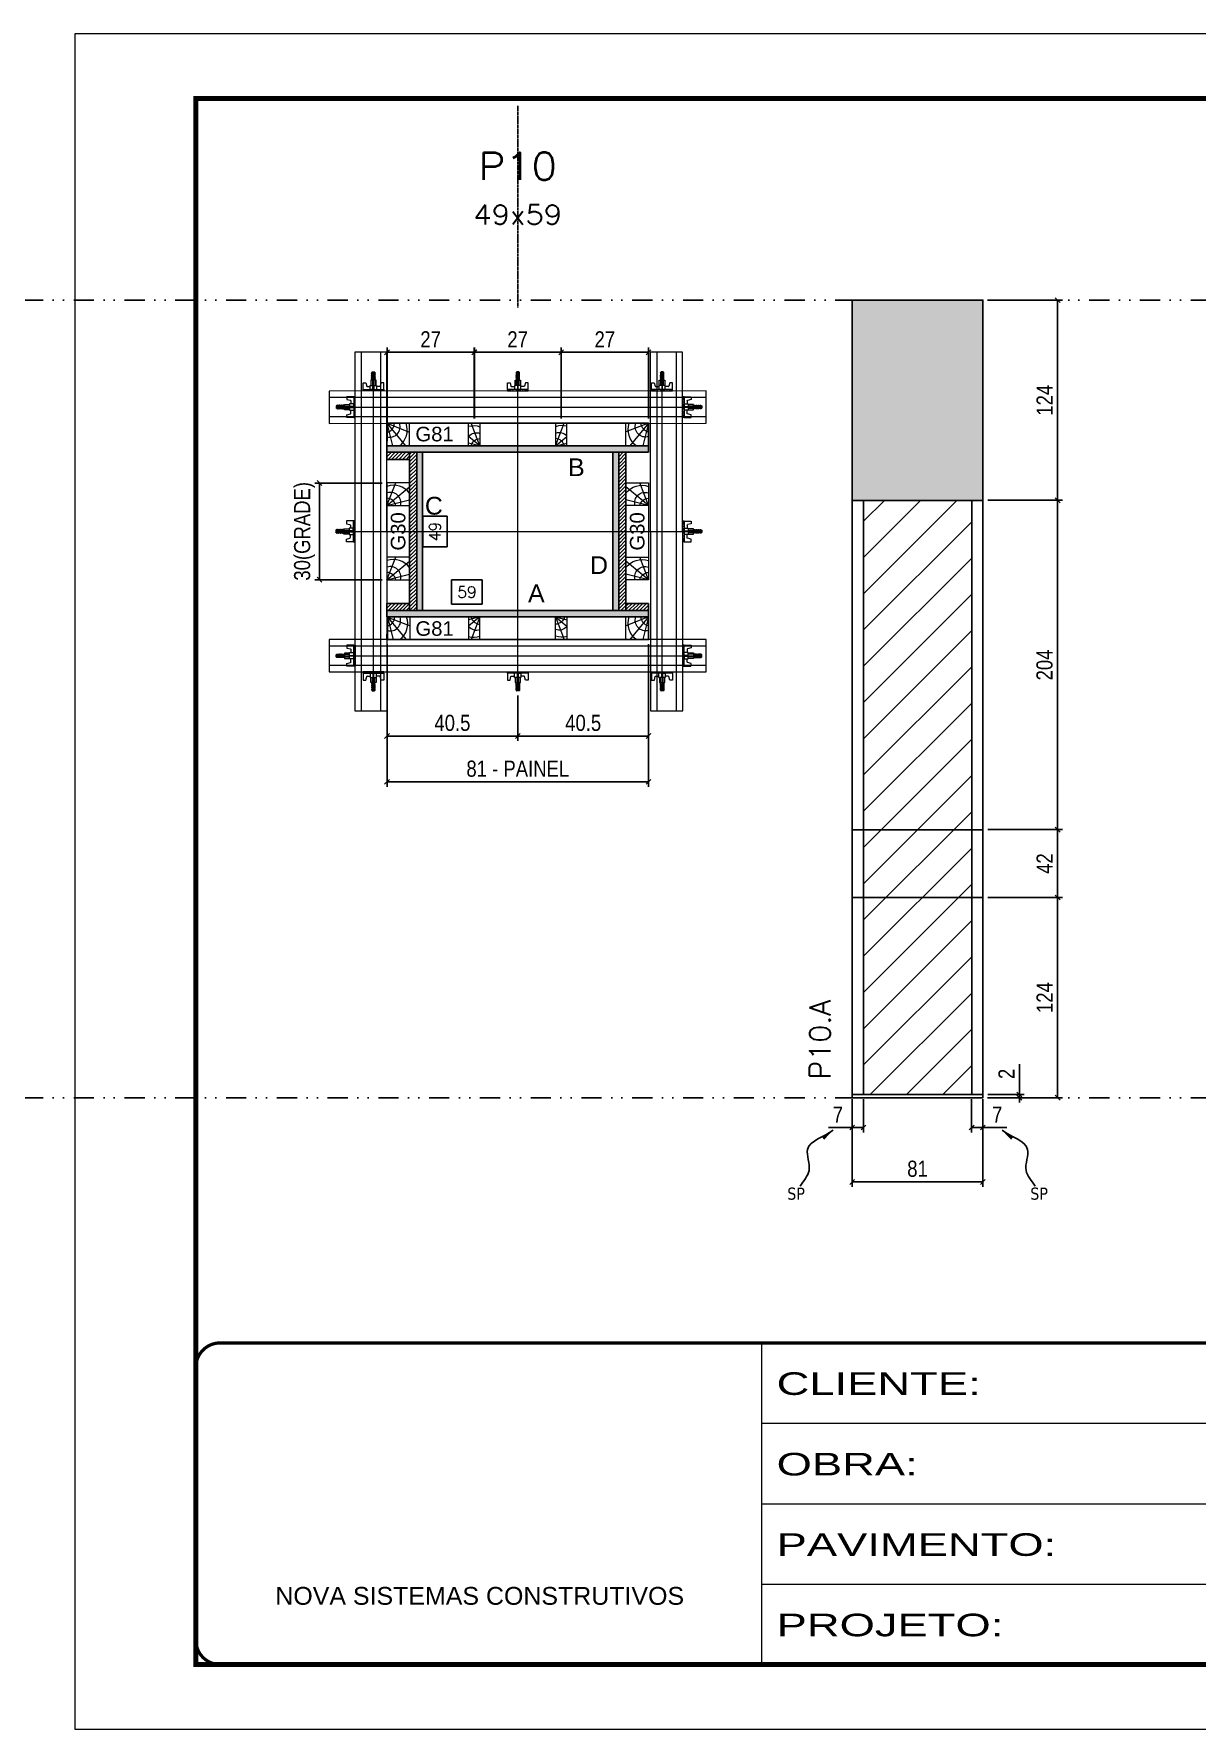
# Model space of a CAD drawing. Extents: x 13379 to 23315, y 867 to 16997.
# Drawn here: x 14361 to 15081, y 12353 to 13403 of the extents above; entities that cross this region are included whole.
import ezdxf
from ezdxf.enums import TextEntityAlignment as Align

# ---------------------------------------------------------------- set-up
doc = ezdxf.new("R2010")
doc.units = 0
for name, pattern in [('CONTINUO', [0]), ('DASHED', [0.75, 0.5, -0.25]), ('DIVIDE2', [0.625, 0.25, -0.125, 0, -0.125, 0, -0.125]), ('HIDDEN', [0.375, 0.25, -0.125])]:
    doc.linetypes.add(name, pattern=pattern)
for name, color, linetype in [('CHAPA', 1, 'Continuous'), ('COTA', 241, 'Continuous'), ('MEIO_PONT', 93, 'Continuous'), ('Nível', 160, 'Continuous'), ('Painéis', 200, 'Continuous'), ('SARRAFO', 251, 'Continuous'), ('Sarrafo de Pressão', 42, 'HIDDEN'), ('texto', 7, 'Continuous'), ('Texto de Titulo', 7, 'Continuous'), ('Texto Qtd Sarr', 242, 'Continuous'), ('TEXTO_GERAL', 7, 'Continuous')]:
    doc.layers.add(name, color=color, linetype=linetype)
for name, color, linetype, lineweight in [('Folhas', 255, 'Continuous', 9), ('Hachura', 251, 'Continuous', 9), ('Madeira', 126, 'Continuous', 18), ('Perfil Metálico', 224, 'Continuous', 18), ('SARRAFO DE PRESSAO', 251, 'DASHED', 9), ('Texto Seção', 7, 'Continuous', 15)]:
    doc.layers.add(name, color=color, linetype=linetype, lineweight=lineweight)
doc.styles.add('ARIAL', font='arial.ttf')
doc.styles.add('COTA TECNICA', font='techl___.ttf', dxfattribs={"height": 10})
doc.styles.add('COTA TECNICA 2X', font='techl___.ttf', dxfattribs={"height": 10})
doc.styles.add('COTA TECNICA-50', font='techl___.ttf', dxfattribs={"height": 10})
doc.styles.add('REGUA-120', font='ROMANS.shx', dxfattribs={"height": 15})
doc.styles.add('ROMANS', font='romans.shx')
doc.styles.add('SANSSERIF', font='sas_____.pfb')
doc.styles.get("Standard").update_dxf_attribs({"font": 'arial.ttf'})
doc.styles.add('Tecnologia', font='')
doc.styles.get('Tecnologia').set_extended_font_data('Forgotten Futurist')
doc.dimstyles.new('COTA PAINEL-50', dxfattribs={"dimtxt": 10, "dimasz": 3, "dimexe": 3, "dimexo": 3, "dimgap": 3, "dimtad": 1, "dimdec": 1, "dimzin": 12, "dimdsep": 46, "dimtxsty": 'COTA TECNICA-50', "dimblk1": 'OBLIQUE', "dimblk2": 'OBLIQUE', "dimsah": 1, "dimcen": 0.9, "dimclrd": 4, "dimclre": 4, "dimclrt": 240, "dimadec": 1, "dimazin": 3, "dimtfac": 1, "dimtdec": 1, "dimtmove": 0, "dimatfit": 3, "dimfxl": 1, "dimtolj": 1, "dimtzin": 12, "dimarcsym": 0})
doc.dimstyles.new('PAINEL', dxfattribs={"dimtxt": 10, "dimasz": 3, "dimexe": 3, "dimexo": 3, "dimgap": 3, "dimtad": 1, "dimdec": 1, "dimzin": 12, "dimdsep": 46, "dimtxsty": 'COTA TECNICA', "dimblk1": 'OBLIQUE', "dimblk2": 'OBLIQUE', "dimsah": 1, "dimcen": 0.9, "dimclrd": 4, "dimclre": 4, "dimclrt": 240, "dimadec": 1, "dimazin": 3, "dimtfac": 1, "dimtdec": 1, "dimtmove": 0, "dimatfit": 3, "dimfxl": 1, "dimtolj": 1, "dimtzin": 12, "dimarcsym": 0})
doc.dimstyles.new('SECAO PILAR', dxfattribs={"dimtxt": 10, "dimasz": 3, "dimexe": 3, "dimexo": 3, "dimgap": 3, "dimtad": 1, "dimdec": 1, "dimlfac": 0.5, "dimzin": 12, "dimdsep": 46, "dimtxsty": 'COTA TECNICA 2X', "dimblk1": 'OBLIQUE', "dimblk2": 'OBLIQUE', "dimsah": 1, "dimcen": 0.9, "dimclrd": 256, "dimclre": 256, "dimclrt": 256, "dimadec": 1, "dimazin": 3, "dimtfac": 1, "dimtdec": 1, "dimtmove": 0, "dimatfit": 3, "dimfxl": 1, "dimtolj": 1, "dimtzin": 12, "dimarcsym": 0})
doc.dimstyles.new('SECÇÃO 2', dxfattribs={"dimtxt": 7, "dimasz": 6, "dimexe": 0.18, "dimexo": 2, "dimgap": -4, "dimtad": 3, "dimdec": 1, "dimlfac": 0.5, "dimzin": 12, "dimdsep": 46, "dimtxsty": 'ROMANS', "dimblk": 'ARCHTICK', "dimcen": 0.09, "dimse1": 1, "dimse2": 1, "dimsd1": 1, "dimsd2": 1, "dimclrd": 180, "dimclre": 5, "dimclrt": 1, "dimadec": 0, "dimazin": 3, "dimtfac": 1, "dimtdec": 1, "dimtofl": 0, "dimtmove": 0, "dimatfit": 3, "dimldrblk": 'ARCHTICK', "dimfxl": 1, "dimtolj": 1, "dimtzin": 0, "dimarcsym": 0})
doc.dimstyles.get("Standard").update_dxf_attribs({"dimtxt": 0.18, "dimasz": 0.18, "dimexe": 0.18, "dimexo": 0.0625, "dimgap": 0.09, "dimtad": 0, "dimtih": 1, "dimtoh": 1, "dimdec": 4, "dimzin": 0, "dimdsep": 46, "dimtxsty": 'Standard', "dimcen": 0.09, "dimadec": 0, "dimazin": 0, "dimtfac": 1, "dimtdec": 4, "dimtofl": 0, "dimtmove": 0, "dimatfit": 3, "dimfxl": 1, "dimtolj": 1, "dimtzin": 0, "dimarcsym": 0})

# ---------------------------------------------------------------- blocks, each defined once
blk = doc.blocks.new('9999999999')
at = {"color": 30, "linetype": 'CONTINUO'}
for p, q in [((98564.6, 34230.2), (98564.6, 34429.4)), ((98564.6, 34379.6), (99584, 34379.6)), ((98564.6, 34329.8), (99488, 34329.8)), ((98564.6, 34280), (99488, 34280))]:
    blk.add_line(p, q, dxfattribs=at)
at = {"color": 30, "linetype": 'CONTINUO', "const_width": 2}
blk.add_lwpolyline([(99584, 34230.2), (99584, 34414.4, 0.414214), (99569, 34429.4), (98229, 34429.4, 0.414214), (98214, 34414.4), (98214, 34245.2, 0.414214), (98229, 34230.2), (99584, 34230.2)], format="xyb", dxfattribs=at)
at = {"layer": 'Folhas'}
blk.add_lwpolyline([(98139, 34190.2), (99624, 34190.2), (99624, 35240.2), (98139, 35240.2)], close=True, dxfattribs=at)
at = {"layer": 'Folhas', "color": 30, "const_width": 3}
blk.add_lwpolyline([(98214, 34230.2), (99584, 34230.2), (99584, 35200.2), (98214, 35200.2)], close=True, dxfattribs=at)
at = {"color": 7, "linetype": 'Continuous', "ltscale": 5, "style": 'ARIAL'}
blk.add_text('NOVA SISTEMAS CONSTRUTIVOS', height=11.059, dxfattribs=at).set_placement((98263.2, 34267.2))
at = {"layer": 'Folhas', "color": 7, "style": 'Tecnologia', "width": 1.5}
for s, p in [('CLIENTE:', (98573.7, 34397.2)), ('OBRA:', (98573.7, 34347.3)), ('PAVIMENTO:', (98573.7, 34297.5)), ('PROJETO:', (98573.7, 34247.7))]:
    blk.add_text(s, height=14, dxfattribs=at).set_placement(p)
blk = doc.blocks.new('*D324')
at = {"layer": 'COTA', "color": 180, "lineweight": -2, "transparency": 16777216}
for p, q in [((14616.6, 13104.1), (14601.6, 13104.1)), ((14601.6, 13104.1), (14601.6, 13085.1)), ((14616.6, 13085.1), (14616.6, 13104.1)), ((14601.6, 13085.1), (14616.6, 13085.1))]:
    blk.add_line(p, q, dxfattribs=at)
at = {"layer": 'Defpoints', "color": 0, "transparency": 16777216}
for p in [(14618.7, 13143.6), (14618.7, 13045.6), (14620.6, 13045.6)]:
    blk.add_point(p, dxfattribs=at)
at = {"layer": 'COTA', "color": 1, "transparency": 16777216, "insert": (14609.1, 13094.6), "char_height": 7, "attachment_point": 5, "rotation": 90, "style": 'ROMANS'}
blk.add_mtext('\\A1;49', dxfattribs=at)
blk = doc.blocks.new('_ArchTick')
at = {"color": 0, "linetype": 'ByBlock', "const_width": 0.15}
blk.add_lwpolyline([(-0.5, -0.5), (0.5, 0.5)], dxfattribs=at)
blk = doc.blocks.new('*D325')
at = {"layer": 'COTA', "color": 180, "lineweight": -2, "transparency": 16777216}
for p, q in [((14638.4, 13064.6), (14619.4, 13064.6)), ((14619.4, 13064.6), (14619.4, 13049.6)), ((14638.4, 13049.6), (14638.4, 13064.6)), ((14619.4, 13049.6), (14638.4, 13049.6))]:
    blk.add_line(p, q, dxfattribs=at)
at = {"layer": 'Defpoints', "color": 0, "transparency": 16777216}
for p in [(14601.4, 13045.6), (14719.4, 13045.6), (14719.4, 13045.6)]:
    blk.add_point(p, dxfattribs=at)
at = {"layer": 'COTA', "color": 1, "transparency": 16777216, "insert": (14628.9, 13057.1), "char_height": 7, "attachment_point": 5, "style": 'ROMANS'}
blk.add_mtext('\\A1;59', dxfattribs=at)
blk = doc.blocks.new('_Oblique')
at = {"color": 0, "linetype": 'ByBlock', "lineweight": -2}
blk.add_line((-0.5, -0.5), (0.5, 0.5), dxfattribs=at)
blk = doc.blocks.new('*D326')
at = {"layer": 'COTA', "lineweight": -2, "transparency": 16777216}
for p, q in [((14579.4, 13024.7), (14579.4, 12936.5)), ((14741.4, 13024.7), (14741.4, 12936.5)), ((14579.4, 12939.5), (14741.4, 12939.5))]:
    blk.add_line(p, q, dxfattribs=at)
at = {"layer": 'Defpoints', "color": 0, "transparency": 16777216}
for p in [(14579.4, 13027.7), (14741.4, 13027.7), (14741.4, 12939.5)]:
    blk.add_point(p, dxfattribs=at)
at = {"layer": 'COTA', "lineweight": -2, "transparency": 16777216, "xscale": 3, "yscale": 3, "zscale": 3, "rotation": 180}
blk.add_blockref('_Oblique', (14579.4, 12939.5), dxfattribs=at)
at = {"layer": 'COTA', "lineweight": -2, "transparency": 16777216, "xscale": 3, "yscale": 3, "zscale": 3}
blk.add_blockref('_Oblique', (14741.4, 12939.5), dxfattribs=at)
at = {"layer": 'COTA', "transparency": 16777216, "insert": (14660.4, 12947.6), "char_height": 10, "attachment_point": 5, "style": 'COTA TECNICA 2X'}
blk.add_mtext('\\A1;81 - PAINEL', dxfattribs=at)
blk = doc.blocks.new('*D327')
at = {"layer": 'COTA', "lineweight": -2, "transparency": 16777216}
for p, q in [((14576.4, 13124.6), (14534.6, 13124.6)), ((14537.6, 13064.7), (14537.6, 13124.6)), ((14576.4, 13064.7), (14534.6, 13064.7))]:
    blk.add_line(p, q, dxfattribs=at)
at = {"layer": 'Defpoints', "color": 0, "transparency": 16777216}
for p in [(14537.6, 13124.6), (14579.4, 13124.6), (14579.4, 13064.7)]:
    blk.add_point(p, dxfattribs=at)
at = {"layer": 'COTA', "lineweight": -2, "transparency": 16777216, "xscale": 3, "yscale": 3, "zscale": 3}
for p, rotation in [((14537.6, 13124.6), 90), ((14537.6, 13064.7), 270)]:
    blk.add_blockref('_Oblique', p, dxfattribs=dict(at, rotation=rotation))
at = {"layer": 'COTA', "transparency": 16777216, "insert": (14528.3, 13094.7), "char_height": 10, "attachment_point": 5, "rotation": 90, "style": 'COTA TECNICA 2X'}
blk.add_mtext('\\A1;30(GRADE)', dxfattribs=at)
blk = doc.blocks.new('*D328')
at = {"layer": 'COTA', "lineweight": -2, "transparency": 16777216}
for p, q in [((14579.4, 13024.6), (14579.4, 12964.9)), ((14660.4, 12992.9), (14660.4, 12964.9)), ((14579.4, 12967.9), (14660.4, 12967.9))]:
    blk.add_line(p, q, dxfattribs=at)
at = {"layer": 'Defpoints', "color": 0, "transparency": 16777216}
for p in [(14579.4, 13027.6), (14660.4, 12995.9), (14660.4, 12967.9)]:
    blk.add_point(p, dxfattribs=at)
at = {"layer": 'COTA', "lineweight": -2, "transparency": 16777216, "xscale": 3, "yscale": 3, "zscale": 3, "rotation": 180}
blk.add_blockref('_Oblique', (14579.4, 12967.9), dxfattribs=at)
at = {"layer": 'COTA', "lineweight": -2, "transparency": 16777216, "xscale": 3, "yscale": 3, "zscale": 3}
blk.add_blockref('_Oblique', (14660.4, 12967.9), dxfattribs=at)
at = {"layer": 'COTA', "transparency": 16777216, "insert": (14619.9, 12976), "char_height": 10, "attachment_point": 5, "style": 'COTA TECNICA 2X'}
blk.add_mtext('\\A1;40.5', dxfattribs=at)
blk = doc.blocks.new('*D329')
at = {"layer": 'COTA', "lineweight": -2, "transparency": 16777216}
for p, q in [((14741.4, 13024.6), (14741.4, 12964.9)), ((14660.4, 12992.9), (14660.4, 12964.9)), ((14660.4, 12967.9), (14741.4, 12967.9))]:
    blk.add_line(p, q, dxfattribs=at)
at = {"layer": 'Defpoints', "color": 0, "transparency": 16777216}
for p in [(14741.4, 13027.6), (14660.4, 12995.9), (14741.4, 12967.9)]:
    blk.add_point(p, dxfattribs=at)
at = {"layer": 'COTA', "lineweight": -2, "transparency": 16777216, "xscale": 3, "yscale": 3, "zscale": 3, "rotation": 180}
blk.add_blockref('_Oblique', (14660.4, 12967.9), dxfattribs=at)
at = {"layer": 'COTA', "lineweight": -2, "transparency": 16777216, "xscale": 3, "yscale": 3, "zscale": 3}
blk.add_blockref('_Oblique', (14741.4, 12967.9), dxfattribs=at)
at = {"layer": 'COTA', "transparency": 16777216, "insert": (14700.9, 12976), "char_height": 10, "attachment_point": 5, "style": 'COTA TECNICA 2X'}
blk.add_mtext('\\A1;40.5', dxfattribs=at)
blk = doc.blocks.new('titulo1')
at = {"layer": 'Defpoints', "color": 252, "linetype": 'HIDDEN', "ltscale": 2}
blk.add_line((0, 0), (0, 125), dxfattribs=at)
at = {"layer": 'Defpoints', "style": 'ROMANS', "oblique": 15}
blk.add_attdef('FOLHA', text='', height=10, dxfattribs=at).set_placement((0, 15.6), align=Align.MIDDLE_CENTER)
at = {"layer": 'Texto Qtd Sarr', "color": 3, "style": 'ROMANS', "oblique": 15}
for tag, height, p in [('TITULO', 17, (0, 71.4)), ('SEÇÃO', 12, (0, 41.5))]:
    blk.add_attdef(tag, text='', height=height, dxfattribs=at).set_placement(p, align=Align.MIDDLE_CENTER)
blk = doc.blocks.new('PONTALETE')
at = {"layer": 'Madeira'}
for q in [(2.71, 7), (7, 5.76), (7, 1.74)]:
    blk.add_line((0, 0), q, dxfattribs=at)
blk.add_lwpolyline([(0, 0), (7, 0), (7, 7), (0, 7)], close=True, dxfattribs=at)
for centre, radius, start, end in [((2.04, 0.06), 6.23, 37.2818, 109.0913), ((1.09, 0.9), 3.19, 343.603, 109.9847), ((-0.21, -0.78), 3.09, 14.6322, 86.0383)]:
    blk.add_arc(centre, radius, start, end, dxfattribs=at)
blk = doc.blocks.new('*D330')
at = {"layer": 'COTA', "lineweight": -2, "transparency": 16777216}
for p, q in [((14579.4, 13150.6), (14579.4, 13208.6)), ((14579.4, 13205.6), (14633.5, 13205.6)), ((14633.5, 13164.6), (14633.5, 13208.6))]:
    blk.add_line(p, q, dxfattribs=at)
at = {"layer": 'Defpoints', "color": 0, "transparency": 16777216}
for p in [(14633.5, 13205.6), (14633.5, 13161.6), (14579.4, 13147.6)]:
    blk.add_point(p, dxfattribs=at)
at = {"layer": 'COTA', "lineweight": -2, "transparency": 16777216, "xscale": 3, "yscale": 3, "zscale": 3, "rotation": 180}
blk.add_blockref('_Oblique', (14579.4, 13205.6), dxfattribs=at)
at = {"layer": 'COTA', "lineweight": -2, "transparency": 16777216, "xscale": 3, "yscale": 3, "zscale": 3}
blk.add_blockref('_Oblique', (14633.5, 13205.6), dxfattribs=at)
at = {"layer": 'COTA', "transparency": 16777216, "insert": (14606.4, 13213.6), "char_height": 10, "attachment_point": 5, "style": 'COTA TECNICA 2X'}
blk.add_mtext('\\A1;27', dxfattribs=at)
blk = doc.blocks.new('MEIO PONTALETE')
at = {"layer": 'Madeira'}
for q in [(2.71, 7), (3.5, 2.88), (3.5, 0.87)]:
    blk.add_line((0, 0), q, dxfattribs=at)
blk.add_lwpolyline([(0, 0), (3.5, 0), (3.5, 7), (0, 7)], close=True, dxfattribs=at)
for centre, radius, start, end in [((2.04, 0.06), 6.23, 76.4499, 109.0913), ((1.09, 0.9), 3.19, 40.9063, 109.9847), ((-0.21, -0.78), 3.09, 14.6322, 86.0383)]:
    blk.add_arc(centre, radius, start, end, dxfattribs=at)
blk = doc.blocks.new('C')
at = {"layer": 'Hachura', "color": 0}
for p, q in [((0, 3.22), (0, -3.22)), ((0.45, 3.22), (0, 3.22)), ((0.46, 3.16), (0, 3.16)), ((0.46, 3.05), (0, 3.05)), ((0.46, 2.88), (0, 2.88)), ((0, 2.75), (0, -1.16)), ((0.46, 2.65), (0, 2.65)), ((0.46, 2.23), (0, 2.23)), ((0.46, 1.51), (0, 1.51)), ((0.39, 0.49), (0.17, 0.49)), ((0.45, -3.23), (0.45, 3.22)), ((0.45, 3.22), (2.58, 3.22)), ((1.74, 0.97), (0.45, 0.97)), ((1.45, 0.1), (0.45, 0.1)), ((1.35, 1.94), (1.35, 0.96)), ((2.58, 2.39), (1.47, 2.09)), ((1.74, -0.97), (1.74, 0.97)), ((1.74, 0.97), (1.74, 0.84)), ((1.74, 0.97), (1.74, 0.84)), ((1.74, 0.84), (3.35, 0.84)), ((3.35, 0.45), (1.74, 0.45)), ((2.58, 3.22), (2.58, 2.39)), ((3.32, 0.84), (3.32, -0.84)), ((3.35, 0.84), (3.35, -0.84)), ((3.68, 0.45), (3.35, 0.45)), ((3.84, -0.52), (3.35, 0.45)), ((3.35, 0.06), (3.67, -0.57)), ((3.68, 0.45), (4.16, -0.52)), ((3.72, 0.5), (4.25, -0.57)), ((4.37, -0.55), (3.83, 0.53)), ((4.15, 0.45), (3.93, 0.45)), ((4.42, -0.52), (3.93, 0.45)), ((4.15, 0.45), (4.26, 0.45)), ((4.26, 0.45), (4.74, -0.52)), ((4.3, 0.5), (4.83, -0.57)), ((4.95, -0.55), (4.41, 0.53)), ((4.51, 0.45), (4.84, 0.45)), ((5, -0.52), (4.51, 0.45)), ((4.84, 0.45), (5.32, -0.52)), ((4.88, 0.5), (5.41, -0.57)), ((5.53, -0.55), (4.99, 0.53)), ((5.58, -0.52), (5.09, 0.45)), ((5.42, 0.45), (5.09, 0.45)), ((5.58, -0.52), (5.09, 0.45)), ((5.42, 0.45), (5.74, -0.19)), ((5.46, 0.5), (5.74, -0.07)), ((5.74, 0.19), (5.57, 0.53)), ((5.74, 0.32), (5.68, 0.45)), ((5.68, 0.45), (5.74, 0.45)), ((5.74, 0.45), (5.9, 0.29)), ((5.74, 0.45), (5.74, -0.52)), ((5.9, -0.36), (5.9, 0.29)), ((0.45, 0), (0, 0)), ((0.46, -1.52), (0, -1.52)), ((0.46, -2.23), (0, -2.23)), ((0.46, -2.65), (0, -2.65)), ((0.46, -2.88), (0, -2.88)), ((0.46, -3.05), (0, -3.05)), ((0.46, -3.16), (0, -3.16)), ((0, -3.22), (2.57, -3.22)), ((0.08, -0.48), (0.29, -0.48)), ((0.29, -0.48), (0.4, -0.48)), ((0.45, 0), (0.45, -0.97)), ((0.45, -0.16), (1.45, -0.16)), ((0.45, -0.65), (0.45, -0.32)), ((0.45, -3.23), (0.45, -0.65)), ((0.45, -0.97), (1.74, -0.97)), ((1.35, -1.94), (1.35, -0.97)), ((2.58, -2.39), (1.47, -2.1)), ((3.35, -0.32), (1.74, -0.32)), ((3.35, -0.84), (1.74, -0.84)), ((2.58, -3.23), (2.58, -2.39)), ((3.35, -0.07), (3.58, -0.52)), ((3.35, -0.52), (3.58, -0.52)), ((3.84, -0.52), (4.16, -0.52)), ((4.42, -0.52), (4.74, -0.52)), ((4.63, -0.52), (4.74, -0.52)), ((5, -0.52), (5.32, -0.52)), ((5.58, -0.52), (5.74, -0.52)), ((5.74, -0.52), (5.9, -0.36)), ((5.74, -0.52), (5.74, -0.52))]:
    blk.add_line(p, q, dxfattribs=at)
for centre, radius, start, end in [((1.52, 1.94), 0.161, 104.7436, 180), ((1.44, -0.03), 0.129, 272.695, 87.305), ((3.81, 0.39), 0.143, 25.5688, 154.4312), ((4.39, 0.39), 0.143, 25.5688, 154.4312), ((4.97, 0.39), 0.143, 25.5688, 154.4312), ((5.55, 0.39), 0.143, 25.5688, 154.4312), ((0.17, -0.37), 0.174, 221.744, 317.8592), ((1.52, -1.94), 0.161, 180, 255.2564), ((3.71, -0.4), 0.174, 222.1408, 318.256), ((4.29, -0.4), 0.174, 222.1408, 318.256), ((4.87, -0.4), 0.174, 222.1408, 318.256), ((5.45, -0.4), 0.174, 222.1408, 318.256), ((5.61, -0.4), 0.174, 317.8592, 318.256)]:
    blk.add_arc(centre, radius, start, end, dxfattribs=at)
blk = doc.blocks.new('*D351')
at = {"layer": 'COTA', "lineweight": -2, "transparency": 16777216}
for p, q in [((14633.4, 13164.6), (14633.4, 13208.6)), ((14633.4, 13205.6), (14687.3, 13205.6)), ((14687.3, 13164.6), (14687.3, 13208.6))]:
    blk.add_line(p, q, dxfattribs=at)
at = {"layer": 'Defpoints', "color": 0, "transparency": 16777216}
for p in [(14687.3, 13205.6), (14633.4, 13161.6), (14687.3, 13161.6)]:
    blk.add_point(p, dxfattribs=at)
at = {"layer": 'COTA', "lineweight": -2, "transparency": 16777216, "xscale": 3, "yscale": 3, "zscale": 3, "rotation": 180}
blk.add_blockref('_Oblique', (14633.4, 13205.6), dxfattribs=at)
at = {"layer": 'COTA', "lineweight": -2, "transparency": 16777216, "xscale": 3, "yscale": 3, "zscale": 3}
blk.add_blockref('_Oblique', (14687.3, 13205.6), dxfattribs=at)
at = {"layer": 'COTA', "transparency": 16777216, "insert": (14660.3, 13213.6), "char_height": 10, "attachment_point": 5, "style": 'COTA TECNICA 2X'}
blk.add_mtext('\\A1;27', dxfattribs=at)
blk = doc.blocks.new('*D352')
at = {"layer": 'COTA', "lineweight": -2, "transparency": 16777216}
for p, q in [((14687.3, 13164.6), (14687.3, 13208.6)), ((14687.3, 13205.6), (14741.4, 13205.6)), ((14741.4, 13164.6), (14741.4, 13208.6))]:
    blk.add_line(p, q, dxfattribs=at)
at = {"layer": 'Defpoints', "color": 0, "transparency": 16777216}
for p in [(14741.4, 13205.6), (14687.3, 13161.6), (14741.4, 13161.6)]:
    blk.add_point(p, dxfattribs=at)
at = {"layer": 'COTA', "lineweight": -2, "transparency": 16777216, "xscale": 3, "yscale": 3, "zscale": 3, "rotation": 180}
blk.add_blockref('_Oblique', (14687.3, 13205.6), dxfattribs=at)
at = {"layer": 'COTA', "lineweight": -2, "transparency": 16777216, "xscale": 3, "yscale": 3, "zscale": 3}
blk.add_blockref('_Oblique', (14741.4, 13205.6), dxfattribs=at)
at = {"layer": 'COTA', "transparency": 16777216, "insert": (14714.3, 13213.6), "char_height": 10, "attachment_point": 5, "style": 'COTA TECNICA 2X'}
blk.add_mtext('\\A1;27', dxfattribs=at)
blk = doc.blocks.new('*D336')
at = {"layer": 'COTA', "color": 4, "lineweight": -2, "transparency": 16777216}
for p, q in [((14867.5, 12742.9), (14867.5, 12688.7)), ((14948.5, 12742.9), (14948.5, 12688.7)), ((14867.5, 12691.7), (14948.5, 12691.7))]:
    blk.add_line(p, q, dxfattribs=at)
at = {"layer": 'Defpoints', "color": 0, "transparency": 16777216}
for p in [(14867.5, 12745.9), (14948.5, 12745.9), (14948.5, 12691.7)]:
    blk.add_point(p, dxfattribs=at)
at = {"layer": 'COTA', "color": 4, "lineweight": -2, "transparency": 16777216, "xscale": 3, "yscale": 3, "zscale": 3, "rotation": 180}
blk.add_blockref('_Oblique', (14867.5, 12691.7), dxfattribs=at)
at = {"layer": 'COTA', "color": 4, "lineweight": -2, "transparency": 16777216, "xscale": 3, "yscale": 3, "zscale": 3}
blk.add_blockref('_Oblique', (14948.5, 12691.7), dxfattribs=at)
at = {"layer": 'COTA', "color": 240, "transparency": 16777216, "insert": (14908, 12699.8), "char_height": 10, "attachment_point": 5, "style": 'COTA TECNICA'}
blk.add_mtext('\\A1;81', dxfattribs=at)
blk = doc.blocks.new('*D337')
at = {"layer": 'COTA', "color": 4, "lineweight": -2, "transparency": 16777216}
for p, q in [((14951.5, 12867.9), (14997.8, 12867.9)), ((14994.8, 12743.9), (14994.8, 12867.9)), ((14951.5, 12743.9), (14997.8, 12743.9))]:
    blk.add_line(p, q, dxfattribs=at)
at = {"layer": 'Defpoints', "color": 0, "transparency": 16777216}
for p in [(14948.5, 12867.9), (14994.8, 12867.9), (14948.5, 12743.9)]:
    blk.add_point(p, dxfattribs=at)
at = {"layer": 'COTA', "color": 4, "lineweight": -2, "transparency": 16777216, "xscale": 3, "yscale": 3, "zscale": 3}
for p, rotation in [((14994.8, 12867.9), 90), ((14994.8, 12743.9), 270)]:
    blk.add_blockref('_Oblique', p, dxfattribs=dict(at, rotation=rotation))
at = {"layer": 'COTA', "color": 240, "transparency": 16777216, "insert": (14986.7, 12805.9), "char_height": 10, "attachment_point": 5, "rotation": 90, "style": 'COTA TECNICA-50'}
blk.add_mtext('\\A1;124', dxfattribs=at)
blk = doc.blocks.new('*D338')
at = {"layer": 'COTA', "color": 4, "lineweight": -2, "transparency": 16777216}
for p, q in [((14971.1, 12745.9), (14971.1, 12764.7)), ((14951.5, 12745.9), (14974.1, 12745.9)), ((14951.5, 12743.9), (14974.1, 12743.9)), ((14971.1, 12743.9), (14971.1, 12745.9)), ((14971.1, 12743.9), (14971.1, 12740.9))]:
    blk.add_line(p, q, dxfattribs=at)
at = {"layer": 'Defpoints', "color": 0, "transparency": 16777216}
for p in [(14948.5, 12745.9), (14948.5, 12743.9), (14971.1, 12743.9)]:
    blk.add_point(p, dxfattribs=at)
at = {"layer": 'COTA', "color": 4, "lineweight": -2, "transparency": 16777216, "xscale": 3, "yscale": 3, "zscale": 3}
for p, rotation in [((14971.1, 12745.9), 270), ((14971.1, 12743.9), 90)]:
    blk.add_blockref('_Oblique', p, dxfattribs=dict(at, rotation=rotation))
at = {"layer": 'COTA', "color": 240, "transparency": 16777216, "insert": (14963.1, 12758.6), "char_height": 10, "attachment_point": 5, "rotation": 90, "style": 'COTA TECNICA-50'}
blk.add_mtext('\\A1;2', dxfattribs=at)
blk = doc.blocks.new('*D354')
at = {"layer": 'COTA', "color": 4, "linetype": 'ByBlock', "lineweight": -2, "transparency": 16777216}
for p, q in [((14951.5, 13113.9), (14997.8, 13113.9)), ((14994.8, 12909.9), (14994.8, 13113.9)), ((14951.5, 12909.9), (14997.8, 12909.9))]:
    blk.add_line(p, q, dxfattribs=at)
at = {"layer": 'Defpoints', "color": 0, "linetype": 'ByBlock', "transparency": 16777216}
for p in [(14948.5, 13113.9), (14994.8, 13113.9), (14948.5, 12909.9)]:
    blk.add_point(p, dxfattribs=at)
at = {"layer": 'COTA', "color": 4, "linetype": 'ByBlock', "lineweight": -2, "transparency": 16777216, "xscale": 3, "yscale": 3, "zscale": 3}
for p, rotation in [((14994.8, 13113.9), 90), ((14994.8, 12909.9), 270)]:
    blk.add_blockref('_Oblique', p, dxfattribs=dict(at, rotation=rotation))
at = {"layer": 'COTA', "color": 240, "linetype": 'ByBlock', "transparency": 16777216, "insert": (14986.7, 13011.9), "char_height": 10, "attachment_point": 5, "rotation": 90, "style": 'COTA TECNICA'}
blk.add_mtext('\\A1;204', dxfattribs=at)
blk = doc.blocks.new('*D339')
at = {"layer": 'COTA', "color": 4, "lineweight": -2, "transparency": 16777216}
for p, q in [((14867.5, 12740.9), (14867.5, 12722.4)), ((14874.5, 12742.9), (14874.5, 12722.4)), ((14867.5, 12725.4), (14852.8, 12725.4)), ((14874.5, 12725.4), (14867.5, 12725.4))]:
    blk.add_line(p, q, dxfattribs=at)
at = {"layer": 'Defpoints', "color": 0, "transparency": 16777216}
for p in [(14867.5, 12743.9), (14874.5, 12745.9), (14867.5, 12725.4)]:
    blk.add_point(p, dxfattribs=at)
at = {"layer": 'COTA', "color": 4, "lineweight": -2, "transparency": 16777216, "xscale": 3, "yscale": 3, "zscale": 3, "rotation": 180}
blk.add_blockref('_Oblique', (14867.5, 12725.4), dxfattribs=at)
at = {"layer": 'COTA', "color": 4, "lineweight": -2, "transparency": 16777216, "xscale": 3, "yscale": 3, "zscale": 3}
blk.add_blockref('_Oblique', (14874.5, 12725.4), dxfattribs=at)
at = {"layer": 'COTA', "color": 240, "transparency": 16777216, "insert": (14858.7, 12733.4), "char_height": 10, "attachment_point": 5, "style": 'COTA TECNICA-50'}
blk.add_mtext('\\A1;7', dxfattribs=at)
blk = doc.blocks.new('*D340')
at = {"layer": 'COTA', "color": 4, "lineweight": -2, "transparency": 16777216}
for p, q in [((14941.5, 12742.9), (14941.5, 12722.4)), ((14948.5, 12740.9), (14948.5, 12722.4)), ((14941.5, 12725.4), (14948.5, 12725.4)), ((14948.5, 12725.4), (14963.3, 12725.4))]:
    blk.add_line(p, q, dxfattribs=at)
at = {"layer": 'Defpoints', "color": 0, "transparency": 16777216}
for p in [(14941.5, 12745.9), (14948.5, 12743.9), (14948.5, 12725.4)]:
    blk.add_point(p, dxfattribs=at)
at = {"layer": 'COTA', "color": 4, "lineweight": -2, "transparency": 16777216, "xscale": 3, "yscale": 3, "zscale": 3, "rotation": 180}
blk.add_blockref('_Oblique', (14941.5, 12725.4), dxfattribs=at)
at = {"layer": 'COTA', "color": 4, "lineweight": -2, "transparency": 16777216, "xscale": 3, "yscale": 3, "zscale": 3}
blk.add_blockref('_Oblique', (14948.5, 12725.4), dxfattribs=at)
at = {"layer": 'COTA', "color": 240, "transparency": 16777216, "insert": (14957.4, 12733.4), "char_height": 10, "attachment_point": 5, "style": 'COTA TECNICA-50'}
blk.add_mtext('\\A1;7', dxfattribs=at)
blk = doc.blocks.new('*D355')
at = {"layer": 'COTA', "color": 4, "linetype": 'ByBlock', "lineweight": -2, "transparency": 16777216}
for p, q in [((14951.5, 12909.9), (14997.8, 12909.9)), ((14994.8, 12867.9), (14994.8, 12909.9)), ((14951.5, 12867.9), (14997.8, 12867.9))]:
    blk.add_line(p, q, dxfattribs=at)
at = {"layer": 'Defpoints', "color": 0, "linetype": 'ByBlock', "transparency": 16777216}
for p in [(14948.5, 12909.9), (14994.8, 12909.9), (14948.5, 12867.9)]:
    blk.add_point(p, dxfattribs=at)
at = {"layer": 'COTA', "color": 4, "linetype": 'ByBlock', "lineweight": -2, "transparency": 16777216, "xscale": 3, "yscale": 3, "zscale": 3}
for p, rotation in [((14994.8, 12909.9), 90), ((14994.8, 12867.9), 270)]:
    blk.add_blockref('_Oblique', p, dxfattribs=dict(at, rotation=rotation))
at = {"layer": 'COTA', "color": 240, "linetype": 'ByBlock', "transparency": 16777216, "insert": (14986.7, 12888.9), "char_height": 10, "attachment_point": 5, "rotation": 90, "style": 'COTA TECNICA'}
blk.add_mtext('\\A1;42', dxfattribs=at)
blk = doc.blocks.new('*D359')
at = {"layer": 'COTA', "color": 4, "lineweight": -2, "transparency": 16777216}
for p, q in [((14951.5, 13237.9), (14997.8, 13237.9)), ((14994.8, 13113.9), (14994.8, 13237.9)), ((14951.5, 13113.9), (14997.8, 13113.9))]:
    blk.add_line(p, q, dxfattribs=at)
at = {"layer": 'Defpoints', "color": 0, "transparency": 16777216}
for p in [(14948.5, 13237.9), (14994.8, 13237.9), (14948.5, 13113.9)]:
    blk.add_point(p, dxfattribs=at)
at = {"layer": 'COTA', "color": 4, "lineweight": -2, "transparency": 16777216, "xscale": 3, "yscale": 3, "zscale": 3}
for p, rotation in [((14994.8, 13237.9), 90), ((14994.8, 13113.9), 270)]:
    blk.add_blockref('_Oblique', p, dxfattribs=dict(at, rotation=rotation))
at = {"layer": 'COTA', "color": 240, "transparency": 16777216, "insert": (14986.7, 13175.9), "char_height": 10, "attachment_point": 5, "rotation": 90, "style": 'COTA TECNICA'}
blk.add_mtext('\\A1;124', dxfattribs=at)

msp = doc.modelspace()

# ---------------------------------------------------------------- hatches: boundary and pattern name
at = {"layer": 'COTA', "linetype": 'ByBlock'}
h = msp.add_hatch(dxfattribs=at)
h.set_pattern_fill('AR-CONC', color=256, scale=0.03)
h.set_pattern_definition([(50, (-114710.629, -18342.6855), (5.46554007, -0.47817257), [0.5715, -6.2865]), (355, (-114710.629, -18342.6855), (-1.05730264, 5.73170536), [0.4572, -5.02921753]), (100.4514447, (-114710.1736, -18342.7253), (4.40823741, 5.25353256), [0.48570026, -5.34270734]), (46.1842, (-114710.629, -18341.1615), (8.13237123, -1.26126984), [0.85725, -9.42975]), (96.6355576, (-114709.951, -18341.2666), (7.122124, 7.42278374), [0.7285507, -8.01406824]), (351.184151, (-114710.629, -18341.1615), (7.122124, 7.42278374), [0.685799, -7.54379196]), (21, (-114709.867, -18341.5425), (4.54843174, -3.06795595), [0.5715, -6.2865]), (326, (-114709.867, -18341.5425), (1.85406085, 5.52563898), [0.4572, -5.0292]), (71.451445, (-114709.488, -18341.798), (6.40249258, 2.45768307), [0.48570026, -5.34269813]), (37.5, (-114710.629, -18342.6855), (0.092658098, 2.536651166), [0, -4.96824, 0, -5.1054, 0, -5.04825]), (7.5, (-114710.629, -18342.6855), (2.004589875, 3.005417245), [0, -2.91084, 0, -4.85394, 0, -1.92405]), (327.5, (-114712.3283, -18342.6855), (4.067717855, -0.17186232), [0, -1.905, 0, -5.9436, 0, -7.8867]), (317.5, (-114713.0903, -18342.6855), (4.44387544, 0.76279473), [0, -2.4765, 0, -3.94716, 0, -5.6007])])
h.paths.add_polyline_path([(14948.54, 13237.88), (14867.54, 13237.88), (14867.54, 13113.88), (14948.54, 13113.88)])
at = {"layer": 'Hachura'}
h = msp.add_hatch(color=256, dxfattribs=at)
h.dxf.hatch_style = 1
h.paths.add_polyline_path([(14741.37, 13143.64), (14741.37, 13147.64), (14579.37, 13147.64), (14579.37, 13143.64)])
h = msp.add_hatch(dxfattribs=at)
h.set_pattern_fill('ANSI31', color=256, scale=0.5, angle=180, style=0)
h.set_pattern_definition([(225, (5455.423, -9785.7638), (1.12253202, -1.12253202), [])])
h.paths.add_polyline_path([(14593.37, 13143.64), (14593.37, 13139.24), (14579.37, 13139.24), (14579.37, 13143.64)])
h = msp.add_hatch(dxfattribs=at)
h.set_pattern_fill('ANSI31', color=256, scale=0.5, angle=180, style=0)
h.set_pattern_definition([(225, (5455.423, -9829.7638), (1.12253202, -1.12253202), [])])
h.paths.add_polyline_path([(14593.37, 13045.64), (14597.77, 13045.64), (14597.77, 13143.64), (14593.37, 13143.64)])
h = msp.add_hatch(color=256, dxfattribs=at)
h.dxf.hatch_style = 1
h.paths.add_polyline_path([(14597.77, 13045.64), (14601.37, 13045.64), (14601.37, 13143.64), (14597.77, 13143.64)])
h = msp.add_hatch(color=256, dxfattribs=at)
h.dxf.hatch_style = 1
h.paths.add_polyline_path([(14719.37, 13045.64), (14722.97, 13045.64), (14722.97, 13143.64), (14719.37, 13143.64)])
h = msp.add_hatch(dxfattribs=at)
h.set_pattern_fill('ANSI31', color=256, scale=0.5, angle=180, style=0)
h.set_pattern_definition([(225, (5238.423, -9829.7638), (1.12253202, -1.12253202), [])])
h.paths.add_polyline_path([(14727.37, 13045.64), (14722.97, 13045.64), (14722.97, 13143.64), (14727.37, 13143.64)])
at = {"layer": 'Hachura', "linetype": 'ByBlock'}
h = msp.add_hatch(dxfattribs=at)
h.set_pattern_fill('ANSI31', color=256, scale=5)
h.paths.add_polyline_path([(14941.54, 12867.88), (14874.54, 12867.88), (14874.54, 12745.88), (14941.54, 12745.88)])
h.paths.add_polyline_path([(14941.54, 12909.88), (14874.54, 12909.88), (14874.54, 12867.88), (14941.54, 12867.88)])
h.paths.add_polyline_path([(14941.54, 13113.88), (14874.54, 13113.88), (14874.54, 12909.88), (14941.54, 12909.88)])
at = {"layer": 'Hachura'}
h = msp.add_hatch(dxfattribs=at)
h.set_pattern_fill('ANSI31', color=256, scale=0.5, angle=180, style=0)
h.set_pattern_definition([(225, (5455.423, -9845.7638), (1.12253202, -1.12253202), [])])
h.paths.add_polyline_path([(14593.37, 13045.64), (14593.37, 13050.04), (14579.37, 13050.04), (14579.37, 13045.64)])
h = msp.add_hatch(color=256, dxfattribs=at)
h.dxf.hatch_style = 1
h.paths.add_polyline_path([(14741.37, 13045.64), (14741.37, 13041.64), (14579.37, 13041.64), (14579.37, 13045.64)])
h = msp.add_hatch(dxfattribs=at)
h.set_pattern_fill('ANSI31', color=256, scale=0.5, angle=180, style=0)
h.set_pattern_definition([(225, (5238.423, -9845.7638), (1.12253202, -1.12253202), [])])
h.paths.add_polyline_path([(14727.37, 13045.64), (14727.37, 13050.04), (14741.37, 13050.04), (14741.37, 13045.64)])

# ---------------------------------------------------------------- linework, layer by layer
for points in [[(14741.37, 13147.64), (14741.37, 13161.64), (14579.37, 13161.59), (14579.37, 13147.64)], [(14741.37, 13027.64), (14741.37, 13041.64), (14579.65, 13041.59), (14579.37, 13027.64)]]:
    msp.add_lwpolyline(points, close=True)
at = {"layer": 'CHAPA'}
for points in [[(14741.37, 13143.64), (14741.37, 13147.64), (14579.37, 13147.64), (14579.37, 13143.64)], [(14597.77, 13045.64), (14601.37, 13045.64), (14601.37, 13143.64), (14597.77, 13143.64)], [(14719.37, 13045.64), (14722.97, 13045.64), (14722.97, 13143.64), (14719.37, 13143.64)], [(14741.37, 13045.64), (14741.37, 13041.64), (14579.37, 13041.64), (14579.37, 13045.64)]]:
    msp.add_lwpolyline(points, close=True, dxfattribs=at)
at = {"layer": 'COTA', "linetype": 'ByBlock'}
msp.add_lwpolyline([(14867.54, 13113.88), (14948.54, 13113.88), (14948.54, 13237.88), (14867.54, 13237.88)], close=True, dxfattribs=at)
at = {"layer": 'Hachura'}
for p, q in [((14570.99, 12996.87), (14570.99, 13188.61)), ((14660.37, 12996.87), (14660.38, 13188.61)), ((14749.76, 12996.87), (14749.76, 13188.61)), ((14548.89, 13171.65), (14769.53, 13171.63)), ((14548.59, 13094.65), (14769.53, 13094.63)), ((14548.89, 13017.64), (14769.53, 13017.66))]:
    msp.add_line(p, q, dxfattribs=at)
at = {"layer": 'Madeira'}
for points in [[(14579.37, 13064.64), (14593.37, 13064.64), (14593.37, 13124.64), (14579.37, 13124.64)], [(14741.37, 13064.64), (14727.37, 13064.64), (14727.37, 13124.64), (14741.37, 13124.64)]]:
    msp.add_lwpolyline(points, close=True, dxfattribs=at)
at = {"layer": 'MEIO_PONT'}
msp.add_lwpolyline([(14741.37, 13041.64), (14741.37, 13027.64), (14741.37, 13027.64), (14741.37, 13041.64)], close=True, dxfattribs=at)
at = {"layer": 'Nível', "color": 4, "linetype": 'DIVIDE2', "ltscale": 50}
for p, q in [((13378.94, 13237.88), (15871, 13237.88)), ((13378.94, 12743.88), (15871, 12743.88))]:
    msp.add_line(p, q, dxfattribs=at)
at = {"layer": 'Painéis'}
msp.add_line((14948.54, 12909.88), (14867.54, 12909.88), dxfattribs=at)
for points in [[(14867.54, 13113.88), (14948.54, 13113.88), (14948.54, 12867.88), (14867.54, 12867.88)], [(14867.54, 12745.88), (14948.54, 12745.88), (14948.54, 12867.88), (14867.54, 12867.88)], [(14867.54, 12745.88), (14948.54, 12745.88), (14948.54, 12743.88), (14867.54, 12743.88)]]:
    msp.add_lwpolyline(points, close=True, dxfattribs=at)
at = {"layer": 'Perfil Metálico'}
for p, q in [((14563.43, 13205.68), (14563.43, 12983.58)), ((14575.43, 13205.68), (14575.43, 12983.58)), ((14746.54, 13205.68), (14746.54, 12983.58)), ((14758.54, 13205.68), (14758.54, 12983.58)), ((14777.09, 13177.58), (14543.66, 13177.58)), ((14777.09, 13165.58), (14543.66, 13165.58)), ((14777.09, 13023.64), (14543.66, 13023.64)), ((14777.09, 13011.64), (14543.66, 13011.64))]:
    msp.add_line(p, q, dxfattribs=at)
for points in [[(14579.37, 13205.68), (14559.37, 13205.68), (14559.43, 12983.58), (14579.43, 12983.58)], [(14762.48, 13205.68), (14742.48, 13205.68), (14742.54, 12983.58), (14762.54, 12983.58)], [(14777.09, 13161.65), (14777.09, 13181.65), (14543.66, 13181.58), (14543.66, 13161.58)], [(14543.66, 13027.64), (14543.66, 13007.64), (14777.09, 13007.7), (14777.09, 13027.7)]]:
    msp.add_lwpolyline(points, close=True, dxfattribs=at)
at = {"layer": 'SARRAFO'}
for points in [[(14579.37, 13139.24), (14593.37, 13139.24), (14593.37, 13143.64), (14579.37, 13143.64)], [(14579.37, 13139.24), (14593.37, 13139.24), (14593.37, 13143.64), (14579.37, 13143.64)], [(14597.77, 13143.64), (14597.77, 13045.64), (14593.37, 13045.64), (14593.37, 13143.64)], [(14597.77, 13143.64), (14597.77, 13045.64), (14593.37, 13045.64), (14593.37, 13143.64)], [(14722.97, 13143.64), (14722.97, 13045.64), (14727.37, 13045.64), (14727.37, 13143.64)], [(14722.97, 13143.64), (14722.97, 13045.64), (14727.37, 13045.64), (14727.37, 13143.64)], [(14579.37, 13050.04), (14593.37, 13050.04), (14593.37, 13045.64), (14579.37, 13045.64)], [(14579.37, 13050.04), (14593.37, 13050.04), (14593.37, 13045.64), (14579.37, 13045.64)], [(14741.37, 13050.04), (14727.37, 13050.04), (14727.37, 13045.64), (14741.37, 13045.64)], [(14741.37, 13050.04), (14727.37, 13050.04), (14727.37, 13045.64), (14741.37, 13045.64)]]:
    msp.add_lwpolyline(points, close=True, dxfattribs=at)
at = {"layer": 'Sarrafo de Pressão'}
for p, q in [((14874.54, 12909.88), (14874.54, 13113.88)), ((14941.54, 12909.88), (14941.54, 13113.88)), ((14874.54, 12867.88), (14874.54, 12909.88)), ((14941.54, 12867.88), (14941.54, 12909.88)), ((14874.54, 12745.88), (14874.54, 12867.88)), ((14941.54, 12745.88), (14941.54, 12867.88))]:
    msp.add_line(p, q, dxfattribs=at)

# ---------------------------------------------------------------- block references
at = {"layer": 'Hachura', "linetype": 'Continuous', "yscale": 2, "zscale": 2}
for p, xscale, rotation in [((14571, 13181.61), -2, 270), ((14660.37, 13181.61), 2, 90.00000000000001), ((14749.75, 13181.61), 2, 90.00000000000001), ((14559.69, 13171.65), 2, 180), ((14762.53, 13171.62), -2, 180), ((14559.39, 13094.65), 2, 180), ((14762.53, 13094.62), -2, 180), ((14570.99, 13007.67), 2, 270), ((14660.37, 13007.67), -2, 90), ((14749.76, 13007.67), -2, 90)]:
    msp.add_blockref('C', p, dxfattribs=dict(at, xscale=xscale, rotation=rotation))
for p, xscale in [((14559.69, 13017.64), -2), ((14762.53, 13017.67), 2)]:
    msp.add_blockref('C', p, dxfattribs=dict(at, xscale=xscale))
at = {"layer": 'Madeira', "yscale": 2, "zscale": 2}
for p, xscale in [((14579.37, 13110.64), 2), ((14741.37, 13110.64), -2), ((14579.37, 13064.64), 2), ((14741.37, 13064.64), -2)]:
    msp.add_blockref('PONTALETE', p, dxfattribs=dict(at, xscale=xscale))
at = {"layer": 'MEIO_PONT'}
for name, p, xscale, yscale, zscale, rotation in [('PONTALETE', (14579.37, 13161.59), 2, 2, 2, 270), ('PONTALETE', (14741.37, 13161.64), -2, 2, 2, 90), ('PONTALETE', (14579.65, 13041.59), 2, 2, 2, 270), ('MEIO PONTALETE', (14636.95, 13041.69), 1.999999997962732, 1.999999997962732, 1.999999997962732, 180), ('MEIO PONTALETE', (14683.8, 13041.69), -1.999999997962732, 1.999999997962732, 1.999999997962732, 180), ('PONTALETE', (14741.37, 13041.64), -2, 2, 2, 90)]:
    msp.add_blockref(name, p, dxfattribs=dict(at, xscale=xscale, yscale=yscale, zscale=zscale, rotation=rotation))
at = {"layer": 'MEIO_PONT', "yscale": 1.999999997962732, "zscale": 1.999999997962732}
for p, xscale in [((14636.95, 13147.59), -1.999999997962732), ((14683.8, 13147.59), 1.999999997962732)]:
    msp.add_blockref('MEIO PONTALETE', p, dxfattribs=dict(at, xscale=xscale))
at = {"layer": 'SARRAFO DE PRESSAO', "color": 6, "linetype": 'ByBlock'}
msp.add_blockref('9999999999', (-83752.98, -21837.41), dxfattribs=at)
at = {"layer": 'Texto Seção'}
ref = msp.add_blockref('titulo1', (14660.37, 13233.34), dxfattribs=at)
ref.add_attrib('TITULO', 'P10', dxfattribs={"layer": 'Texto de Titulo', "color": 7, "height": 17, "style": 'ROMANS', "width": 1.1}).set_placement((14660.37, 13320.84), align=Align.MIDDLE_CENTER)
ref.add_attrib('SEÇÃO', '49x59', dxfattribs={"layer": 'Texto de Titulo', "color": 7, "height": 12, "style": 'ROMANS', "width": 1.1}).set_placement((14660.37, 13290.84), align=Align.MIDDLE_CENTER)

# ---------------------------------------------------------------- texts
at = {"layer": 'texto', "color": 0, "char_height": 7.5, "attachment_point": 5}
for insert in [(14832.77, 12684.39), (14983.32, 12684.39)]:
    msp.add_mtext('{\\fTahoma|b0|i0|c0|p34;\\C4;SP}', dxfattribs=dict(at, insert=insert))
at = {"layer": 'Texto Seção', "insert": (14854.07, 12755.13), "char_height": 13, "width": 285.3299, "attachment_point": 7, "rotation": 90, "style": 'REGUA-120'}
msp.add_mtext('P10.A', dxfattribs=at)
at = {"layer": 'TEXTO_GERAL', "color": 0, "linetype": 'Continuous', "style": 'SANSSERIF'}
for p in [(14596.98, 13154.93), (14596.98, 13034.48)]:
    msp.add_text('G81', height=9, dxfattribs=at).set_placement(p, align=Align.MIDDLE_LEFT)
at = {"layer": 'TEXTO_GERAL', "style": 'ARIAL'}
for s, p in [('B', (14696.7, 13134.39)), ('C', (14608.39, 13110.54)), ('D', (14710.73, 13073.75)), ('A', (14671.88, 13056.28))]:
    msp.add_text(s, height=11, dxfattribs=at).set_placement(p, align=Align.MIDDLE_CENTER)
at = {"layer": 'TEXTO_GERAL', "color": 0, "linetype": 'Continuous', "style": 'SANSSERIF'}
for p in [(14586.26, 13082.76), (14734.36, 13082.76)]:
    msp.add_text('G30', height=9, rotation=90, dxfattribs=at).set_placement(p, align=Align.MIDDLE_LEFT)

# ---------------------------------------------------------------- dimensions: what is measured, and where the dimension line sits
at = {"layer": 'COTA'}
for base, p1, p2, angle, dimstyle, picture, middle in [((14994.78, 13237.88), (14948.54, 13113.88), (14948.54, 13237.88), 90, 'PAINEL', '*D359', (14986.71, 13175.88)), ((14620.56, 13045.64), (14618.69, 13143.64), (14618.69, 13045.64), 270, 'SECÇÃO 2', '*D324', (14609.06, 13094.64)), ((14994.78, 12867.88), (14948.54, 12743.88), (14948.54, 12867.88), 90, 'COTA PAINEL-50', '*D337', (14986.71, 12805.88)), ((14867.54, 12725.37), (14874.54, 12745.88), (14867.54, 12743.88), 180, 'COTA PAINEL-50', '*D339', (14858.68, 12733.44))]:
    dim = msp.add_linear_dim(base=base, p1=p1, p2=p2, angle=angle, dimstyle=dimstyle, dxfattribs=at)
    dim.commit()
    dim.dimension.update_dxf_attribs({"geometry": picture, "text_midpoint": middle})
for base, p1, p2, dimstyle, picture, middle in [((14633.45, 13205.57), (14579.37, 13147.64), (14633.45, 13161.59), 'SECAO PILAR', '*D330', (14606.41, 13213.64)), ((14687.3, 13205.57), (14633.35, 13161.59), (14687.3, 13161.59), 'SECAO PILAR', '*D351', (14660.32, 13213.64)), ((14741.37, 13205.57), (14687.3, 13161.59), (14741.37, 13161.64), 'SECAO PILAR', '*D352', (14714.34, 13213.64)), ((14660.44, 12967.91), (14579.37, 13027.64), (14660.44, 12995.87), 'SECAO PILAR', '*D328', (14619.91, 12976.02)), ((14741.37, 12967.91), (14660.44, 12995.87), (14741.37, 13027.64), 'SECAO PILAR', '*D329', (14700.91, 12976.02)), ((14948.54, 12725.37), (14941.54, 12745.88), (14948.54, 12743.88), 'COTA PAINEL-50', '*D340', (14957.41, 12733.44))]:
    dim = msp.add_linear_dim(base=base, p1=p1, p2=p2, dimstyle=dimstyle, dxfattribs=at)
    dim.commit()
    dim.dimension.update_dxf_attribs({"geometry": picture, "text_midpoint": middle})
dim = msp.add_linear_dim(base=(14537.56, 13124.64), p1=(14579.4, 13064.72), p2=(14579.37, 13124.64), angle=90, text='<>(GRADE)', dimstyle='SECAO PILAR', dxfattribs=at)
dim.commit()
dim.dimension.update_dxf_attribs({"geometry": '*D327', "text_midpoint": (14537.56, 13094.68), "dimtype": 160})
at = {"layer": 'COTA', "linetype": 'ByBlock'}
for base, p1, p2, picture, middle in [((14994.78, 13113.88), (14948.54, 12909.88), (14948.54, 13113.88), '*D354', (14986.68, 13011.88)), ((14994.78, 12909.88), (14948.54, 12867.88), (14948.54, 12909.88), '*D355', (14986.71, 12888.88))]:
    dim = msp.add_linear_dim(base=base, p1=p1, p2=p2, angle=90, dimstyle='PAINEL', dxfattribs=at)
    dim.commit()
    dim.dimension.update_dxf_attribs({"geometry": picture, "text_midpoint": middle})
at = {"layer": 'COTA'}
dim = msp.add_linear_dim(base=(14719.37, 13045.64), p1=(14601.37, 13045.64), p2=(14719.37, 13045.64), dimstyle='SECÇÃO 2', dxfattribs=at)
dim.commit()
dim.dimension.update_dxf_attribs({"geometry": '*D325', "text_midpoint": (14628.93, 13045.64), "dimtype": 160})
dim = msp.add_linear_dim(base=(14741.37, 12939.48), p1=(14579.37, 13027.65), p2=(14741.37, 13027.69), text='<> - PAINEL', dimstyle='SECAO PILAR', dxfattribs=at)
dim.commit()
dim.dimension.update_dxf_attribs({"geometry": '*D326', "text_midpoint": (14660.37, 12947.58)})
dim = msp.add_linear_dim(base=(14971.07, 12743.88), p1=(14948.54, 12745.88), p2=(14948.54, 12743.88), angle=90, dimstyle='COTA PAINEL-50', dxfattribs=at)
dim.commit()
dim.dimension.update_dxf_attribs({"geometry": '*D338', "text_midpoint": (14971.07, 12758.62), "dimtype": 160})
dim = msp.add_linear_dim(base=(14948.54, 12691.7), p1=(14867.54, 12745.88), p2=(14948.54, 12745.88), dimstyle='PAINEL', override={"dimarcsym": 2}, dxfattribs=at)
dim.commit()
dim.dimension.update_dxf_attribs({"geometry": '*D336', "text_midpoint": (14908.04, 12699.8)})

# ---------------------------------------------------------------- leaders
at = {"layer": 'COTA', "path_type": 1}
for points in [[(14855.71, 12723.7), (14839.93, 12711.86), (14840.85, 12698.86), (14835.3, 12689.07)], [(14960.37, 12723.7), (14976.16, 12711.86), (14975.23, 12698.86), (14980.79, 12689.07)]]:
    msp.add_leader(points, dimstyle='Standard', override={"dimasz": 8}, dxfattribs=at)

doc.saveas('drawing.dxf')
